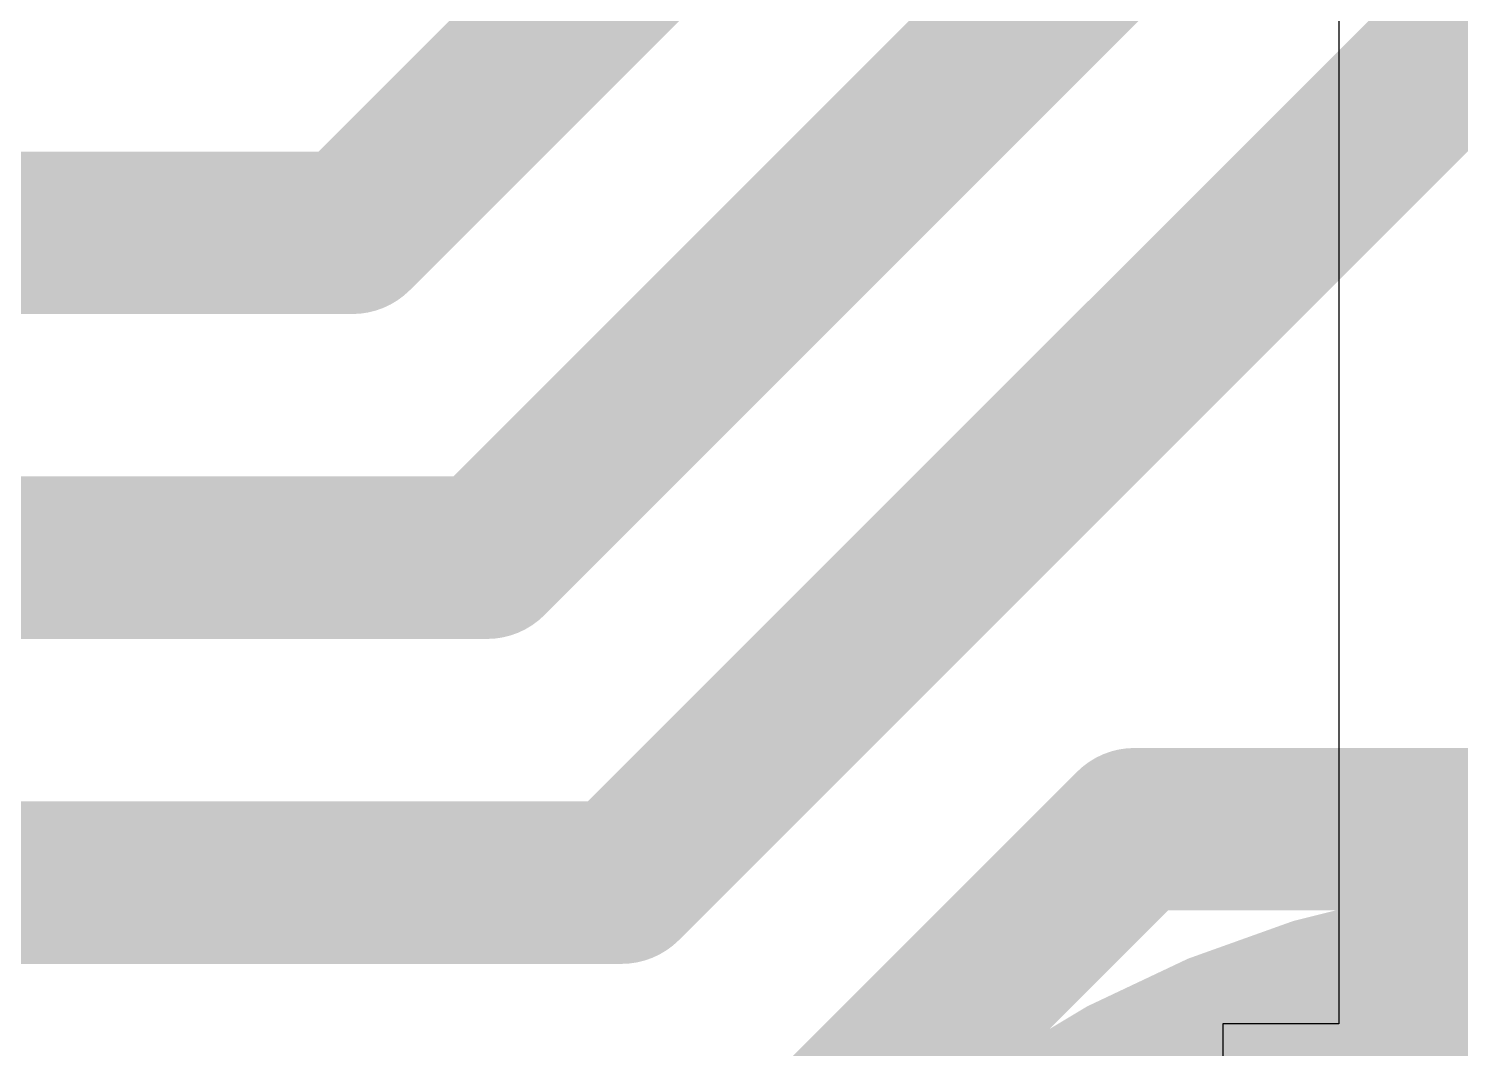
# Model space of a CAD drawing. Header units: millimetres. Extents: x 5 to 399, y 5 to 287.
# Drawn here: x 222.381 to 224.144, y 130.906 to 132.162 of the extents above; entities that cross this region are included whole.
import ezdxf

# ---------------------------------------------------------------- set-up
doc = ezdxf.new("R2010")
doc.units = ezdxf.units.MM
for name, color, linetype in [('BottomLayer', 5, 'Continuous'), ('BottomOverlay', 54, 'Continuous'), ('TopLayer', 1, 'Continuous')]:
    doc.layers.add(name, color=color, linetype=linetype)

# ---------------------------------------------------------------- blocks, each defined once
blk = doc.blocks.new('TP1_5MM_B_98')
at = {"layer": 'BottomOverlay', "const_width": 0.254}
blk.add_lwpolyline([(1.27, 0, 1), (-1.27, 0, 1)], format="xyb", close=True, dxfattribs=at)

msp = doc.modelspace()

# ---------------------------------------------------------------- linework, layer by layer
at = {"layer": 'BottomLayer', "const_width": 0.2}
for points in [[(222.7797, 131.9102), (224.7137, 133.8442)], [(222.9454, 131.5102), (224.8794, 133.4442)], [(223.1111, 131.1102), (225.0451, 133.0442)], [(217.677, 131.9102), (222.7797, 131.9102)], [(217.5113, 131.5102), (222.9454, 131.5102)], [(223.2768, 130.7102), (223.7426, 131.176)], [(223.7426, 131.176), (226.2065, 131.176)], [(217.3456, 131.1102), (223.1111, 131.1102)]]:
    msp.add_lwpolyline(points, dxfattribs=at)
at = {"layer": 'BottomLayer', "const_width": 0.1}
for points in [[(222.7297, 131.9102, 1), (222.8297, 131.9102, 1)], [(222.7297, 131.9102, 1), (222.8297, 131.9102, 1)], [(222.8954, 131.5102, 1), (222.9954, 131.5102, 1)], [(222.8954, 131.5102, 1), (222.9954, 131.5102, 1)], [(223.6926, 131.176, 1), (223.7926, 131.176, 1)], [(223.6926, 131.176, 1), (223.7926, 131.176, 1)], [(223.0611, 131.1102, 1), (223.1611, 131.1102, 1)], [(223.0611, 131.1102, 1), (223.1611, 131.1102, 1)]]:
    msp.add_lwpolyline(points, format="xyb", close=True, dxfattribs=at)
at = {"layer": 'TopLayer'}
for p, q in [((223.9943, 132.5026), (223.9943, 130.9364)), ((223.9943, 130.9364), (223.8512, 130.9364)), ((223.8512, 130.9364), (223.8512, 130.7687))]:
    msp.add_line(p, q, dxfattribs=at)

# ---------------------------------------------------------------- block references
at = {"rotation": 90}
msp.add_blockref('TP1_5MM_B_98', (224.3432, 129.726), dxfattribs=at)

doc.saveas('drawing.dxf')
